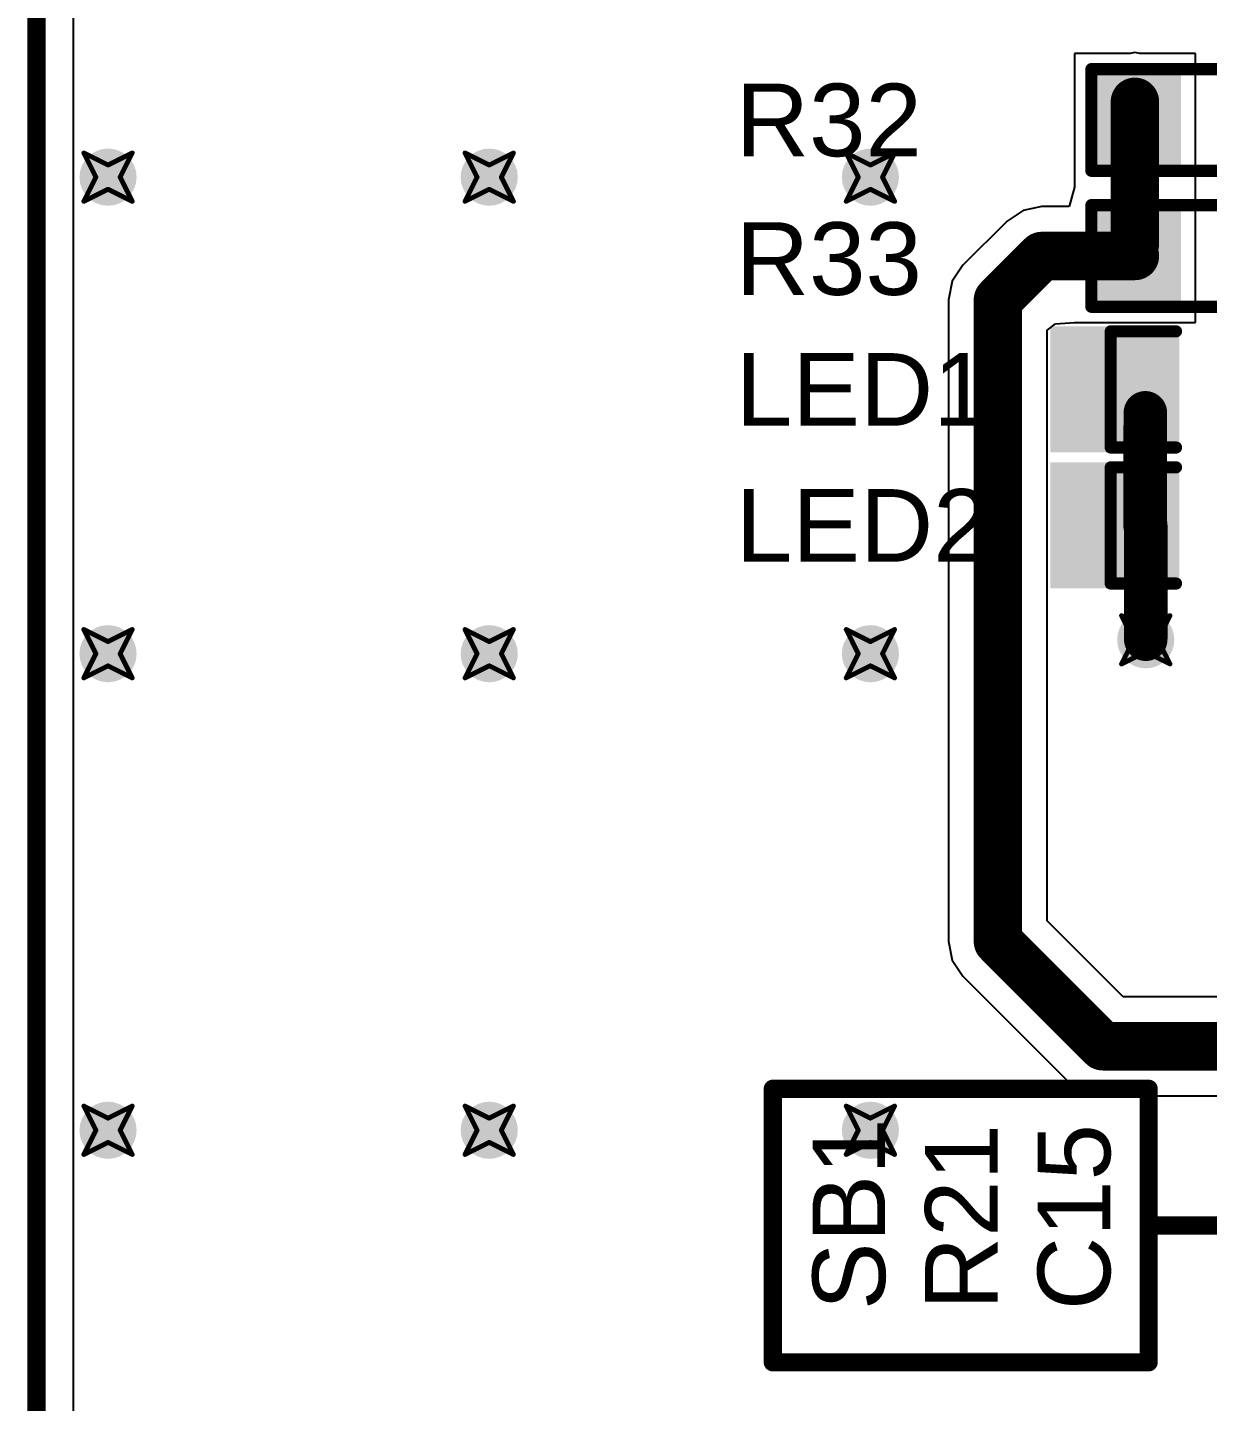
# Model space of a CAD drawing. Header units: inches. Extents: x -0.03 to 9.71, y 0.01 to 4.44.
# Drawn here: x 0.006 to 0.494, y 1.522 to 2.089 of the extents above; entities that cross this region are included whole.
import ezdxf

# ---------------------------------------------------------------- set-up
doc = ezdxf.new("R2010")
doc.units = ezdxf.units.IN
doc.header["$MEASUREMENT"] = 0
for name, color, linetype in [('Board Outline', 216, 'Continuous'), ('Bottom Layer', 5, 'Continuous'), ('Drill Drawing', 1, 'Continuous'), ('Layer 1', 16, 'Continuous'), ('Layer 2', 76, 'Continuous'), ('Top Layer', 1, 'Continuous'), ('Top Overlay', 2, 'Continuous'), ('Top Paste', 8, 'Continuous'), ('Top Solder', 216, 'Continuous'), ('Via Holes', 16, 'Continuous')]:
    doc.layers.add(name, color=color, linetype=linetype)
doc.styles.add('Arial', font='', dxfattribs={"height": 0.2})
doc.styles.get('Arial').set_extended_font_data('Arial')

# ---------------------------------------------------------------- blocks, each defined once
blk = doc.blocks.new('R___0603_64')
at = {"layer": 'Top Layer'}
for points in [[(-0.015, 0.0175), (-0.015, -0.0175), (-0.045, -0.0175), (-0.045, 0.0175)], [(0.045, 0.0175), (0.045, -0.0175), (0.015, -0.0175), (0.015, 0.0175)]]:
    blk.add_hatch(color=1, dxfattribs=at).paths.add_polyline_path(points)
at = {"layer": 'Top Paste'}
for points in [[(-0.015, 0.0175), (-0.015, -0.0175), (-0.045, -0.0175), (-0.045, 0.0175)], [(0.045, 0.0175), (0.045, -0.0175), (0.015, -0.0175), (0.015, 0.0175)]]:
    blk.add_hatch(color=8, dxfattribs=at).paths.add_polyline_path(points)
at = {"layer": 'Top Solder'}
for points in [[(-0.011, 0.0215), (-0.011, -0.0215), (-0.049, -0.0215), (-0.049, 0.0215)], [(0.049, 0.0215), (0.049, -0.0215), (0.011, -0.0215), (0.011, 0.0215)]]:
    blk.add_hatch(color=216, dxfattribs=at).paths.add_polyline_path(points)
at = {"layer": 'Top Overlay'}
for points in [[(0.048, 0.021, 0.005, 0.005, 0), (-0.048, 0.021, 0.005, 0.005, 0)], [(-0.048, 0.021, 0.005, 0.005, 0), (-0.048, -0.021, 0.005, 0.005, 0)], [(0.048, 0.021, 0.005, 0.005, 0), (0.048, -0.021, 0.005, 0.005, 0)], [(0.048, -0.021, 0.005, 0.005, 0), (-0.048, -0.021, 0.005, 0.005, 0)]]:
    blk.add_lwpolyline(points, format="xyseb", dxfattribs=at)
for points in [[(-0.04925, 0.021, 0.0025, 0.0025, 1), (-0.04675, 0.021, 0.0025, 0.0025, 1)], [(-0.04925, 0.021, 0.0025, 0.0025, 1), (-0.04675, 0.021, 0.0025, 0.0025, 1)], [(0.04675, 0.021, 0.0025, 0.0025, 1), (0.04925, 0.021, 0.0025, 0.0025, 1)], [(0.04675, 0.021, 0.0025, 0.0025, 1), (0.04925, 0.021, 0.0025, 0.0025, 1)], [(-0.04925, -0.021, 0.0025, 0.0025, 1), (-0.04675, -0.021, 0.0025, 0.0025, 1)], [(-0.04925, -0.021, 0.0025, 0.0025, 1), (-0.04675, -0.021, 0.0025, 0.0025, 1)], [(0.04675, -0.021, 0.0025, 0.0025, 1), (0.04925, -0.021, 0.0025, 0.0025, 1)], [(0.04675, -0.021, 0.0025, 0.0025, 1), (0.04925, -0.021, 0.0025, 0.0025, 1)]]:
    blk.add_lwpolyline(points, format="xyseb", close=True, dxfattribs=at)
blk = doc.blocks.new('R___0603_65')
at = {"layer": 'Top Layer'}
for points in [[(-0.015, 0.0175), (-0.015, -0.0175), (-0.045, -0.0175), (-0.045, 0.0175)], [(0.045, 0.0175), (0.045, -0.0175), (0.015, -0.0175), (0.015, 0.0175)]]:
    blk.add_hatch(color=1, dxfattribs=at).paths.add_polyline_path(points)
at = {"layer": 'Top Paste'}
for points in [[(-0.015, 0.0175), (-0.015, -0.0175), (-0.045, -0.0175), (-0.045, 0.0175)], [(0.045, 0.0175), (0.045, -0.0175), (0.015, -0.0175), (0.015, 0.0175)]]:
    blk.add_hatch(color=8, dxfattribs=at).paths.add_polyline_path(points)
at = {"layer": 'Top Solder'}
for points in [[(-0.011, 0.0215), (-0.011, -0.0215), (-0.049, -0.0215), (-0.049, 0.0215)], [(0.049, 0.0215), (0.049, -0.0215), (0.011, -0.0215), (0.011, 0.0215)]]:
    blk.add_hatch(color=216, dxfattribs=at).paths.add_polyline_path(points)
at = {"layer": 'Top Overlay'}
for points in [[(0.048, 0.021, 0.005, 0.005, 0), (-0.048, 0.021, 0.005, 0.005, 0)], [(-0.048, 0.021, 0.005, 0.005, 0), (-0.048, -0.021, 0.005, 0.005, 0)], [(0.048, 0.021, 0.005, 0.005, 0), (0.048, -0.021, 0.005, 0.005, 0)], [(0.048, -0.021, 0.005, 0.005, 0), (-0.048, -0.021, 0.005, 0.005, 0)]]:
    blk.add_lwpolyline(points, format="xyseb", dxfattribs=at)
for points in [[(-0.04925, 0.021, 0.0025, 0.0025, 1), (-0.04675, 0.021, 0.0025, 0.0025, 1)], [(-0.04925, 0.021, 0.0025, 0.0025, 1), (-0.04675, 0.021, 0.0025, 0.0025, 1)], [(0.04675, 0.021, 0.0025, 0.0025, 1), (0.04925, 0.021, 0.0025, 0.0025, 1)], [(0.04675, 0.021, 0.0025, 0.0025, 1), (0.04925, 0.021, 0.0025, 0.0025, 1)], [(-0.04925, -0.021, 0.0025, 0.0025, 1), (-0.04675, -0.021, 0.0025, 0.0025, 1)], [(-0.04925, -0.021, 0.0025, 0.0025, 1), (-0.04675, -0.021, 0.0025, 0.0025, 1)], [(0.04675, -0.021, 0.0025, 0.0025, 1), (0.04925, -0.021, 0.0025, 0.0025, 1)], [(0.04675, -0.021, 0.0025, 0.0025, 1), (0.04925, -0.021, 0.0025, 0.0025, 1)]]:
    blk.add_lwpolyline(points, format="xyseb", close=True, dxfattribs=at)
blk = doc.blocks.new('LED_0603_101')
at = {"layer": 'Top Layer'}
for points in [[(-0.03937, 0.01969), (-0.01969, 0.01969), (-0.01969, -0.01969), (-0.03937, -0.01969)], [(0.01969, 0.01969), (0.03937, 0.01969), (0.03937, -0.01969), (0.01969, -0.01969)]]:
    blk.add_hatch(color=1, dxfattribs=at).paths.add_polyline_path(points)
at = {"layer": 'Top Overlay'}
blk.add_hatch(color=2, dxfattribs=at).paths.add_polyline_path([(0.044, -0.026), (0.069, -0.026), (0.069, 0.026), (0.044, 0.026)])
at = {"layer": 'Top Paste'}
for points in [[(-0.03937, 0.01969), (-0.01969, 0.01969), (-0.01969, -0.01969), (-0.03937, -0.01969)], [(0.01969, 0.01969), (0.03937, 0.01969), (0.03937, -0.01969), (0.01969, -0.01969)]]:
    blk.add_hatch(color=8, dxfattribs=at).paths.add_polyline_path(points)
at = {"layer": 'Top Solder'}
for points in [[(-0.04337, 0.02369), (-0.01569, 0.02369), (-0.01569, -0.02369), (-0.04337, -0.02369)], [(0.01569, 0.02369), (0.04337, 0.02369), (0.04337, -0.02369), (0.01569, -0.02369)]]:
    blk.add_hatch(color=216, dxfattribs=at).paths.add_polyline_path(points)
at = {"layer": 'Top Overlay'}
for points in [[(-0.017, 0.024, 0.005, 0.005, 0), (-0.044, 0.024, 0.005, 0.005, 0)], [(-0.044, 0.024, 0.005, 0.005, 0), (-0.044, -0.024, 0.005, 0.005, 0)], [(0.044, 0.024, 0.005, 0.005, 0), (0.017, 0.024, 0.005, 0.005, 0)], [(0.044, 0.024, 0.005, 0.005, 0), (0.044, -0.024, 0.005, 0.005, 0)], [(-0.017, -0.024, 0.005, 0.005, 0), (-0.044, -0.024, 0.005, 0.005, 0)], [(0.044, -0.024, 0.005, 0.005, 0), (0.017, -0.024, 0.005, 0.005, 0)]]:
    blk.add_lwpolyline(points, format="xyseb", dxfattribs=at)
for points in [[(-0.04525, 0.024, 0.0025, 0.0025, 1), (-0.04275, 0.024, 0.0025, 0.0025, 1)], [(-0.04525, 0.024, 0.0025, 0.0025, 1), (-0.04275, 0.024, 0.0025, 0.0025, 1)], [(-0.01825, 0.024, 0.0025, 0.0025, 1), (-0.01575, 0.024, 0.0025, 0.0025, 1)], [(0.01575, 0.024, 0.0025, 0.0025, 1), (0.01825, 0.024, 0.0025, 0.0025, 1)], [(0.04275, 0.024, 0.0025, 0.0025, 1), (0.04525, 0.024, 0.0025, 0.0025, 1)], [(0.04275, 0.024, 0.0025, 0.0025, 1), (0.04525, 0.024, 0.0025, 0.0025, 1)], [(-0.04525, -0.024, 0.0025, 0.0025, 1), (-0.04275, -0.024, 0.0025, 0.0025, 1)], [(-0.04525, -0.024, 0.0025, 0.0025, 1), (-0.04275, -0.024, 0.0025, 0.0025, 1)], [(-0.01825, -0.024, 0.0025, 0.0025, 1), (-0.01575, -0.024, 0.0025, 0.0025, 1)], [(0.01575, -0.024, 0.0025, 0.0025, 1), (0.01825, -0.024, 0.0025, 0.0025, 1)], [(0.04275, -0.024, 0.0025, 0.0025, 1), (0.04525, -0.024, 0.0025, 0.0025, 1)], [(0.04275, -0.024, 0.0025, 0.0025, 1), (0.04525, -0.024, 0.0025, 0.0025, 1)]]:
    blk.add_lwpolyline(points, format="xyseb", close=True, dxfattribs=at)
blk = doc.blocks.new('LED_0603_102')
at = {"layer": 'Top Layer'}
for points in [[(-0.03937, 0.01969), (-0.01969, 0.01969), (-0.01969, -0.01969), (-0.03937, -0.01969)], [(0.01969, 0.01969), (0.03937, 0.01969), (0.03937, -0.01969), (0.01969, -0.01969)]]:
    blk.add_hatch(color=1, dxfattribs=at).paths.add_polyline_path(points)
at = {"layer": 'Top Overlay'}
blk.add_hatch(color=2, dxfattribs=at).paths.add_polyline_path([(0.044, -0.026), (0.069, -0.026), (0.069, 0.026), (0.044, 0.026)])
at = {"layer": 'Top Paste'}
for points in [[(-0.03937, 0.01969), (-0.01969, 0.01969), (-0.01969, -0.01969), (-0.03937, -0.01969)], [(0.01969, 0.01969), (0.03937, 0.01969), (0.03937, -0.01969), (0.01969, -0.01969)]]:
    blk.add_hatch(color=8, dxfattribs=at).paths.add_polyline_path(points)
at = {"layer": 'Top Solder'}
for points in [[(-0.04337, 0.02369), (-0.01569, 0.02369), (-0.01569, -0.02369), (-0.04337, -0.02369)], [(0.01569, 0.02369), (0.04337, 0.02369), (0.04337, -0.02369), (0.01569, -0.02369)]]:
    blk.add_hatch(color=216, dxfattribs=at).paths.add_polyline_path(points)
at = {"layer": 'Top Overlay'}
for points in [[(-0.017, 0.024, 0.005, 0.005, 0), (-0.044, 0.024, 0.005, 0.005, 0)], [(-0.044, 0.024, 0.005, 0.005, 0), (-0.044, -0.024, 0.005, 0.005, 0)], [(0.044, 0.024, 0.005, 0.005, 0), (0.017, 0.024, 0.005, 0.005, 0)], [(0.044, 0.024, 0.005, 0.005, 0), (0.044, -0.024, 0.005, 0.005, 0)], [(-0.017, -0.024, 0.005, 0.005, 0), (-0.044, -0.024, 0.005, 0.005, 0)], [(0.044, -0.024, 0.005, 0.005, 0), (0.017, -0.024, 0.005, 0.005, 0)]]:
    blk.add_lwpolyline(points, format="xyseb", dxfattribs=at)
for points in [[(-0.04525, 0.024, 0.0025, 0.0025, 1), (-0.04275, 0.024, 0.0025, 0.0025, 1)], [(-0.04525, 0.024, 0.0025, 0.0025, 1), (-0.04275, 0.024, 0.0025, 0.0025, 1)], [(-0.01825, 0.024, 0.0025, 0.0025, 1), (-0.01575, 0.024, 0.0025, 0.0025, 1)], [(0.01575, 0.024, 0.0025, 0.0025, 1), (0.01825, 0.024, 0.0025, 0.0025, 1)], [(0.04275, 0.024, 0.0025, 0.0025, 1), (0.04525, 0.024, 0.0025, 0.0025, 1)], [(0.04275, 0.024, 0.0025, 0.0025, 1), (0.04525, 0.024, 0.0025, 0.0025, 1)], [(-0.04525, -0.024, 0.0025, 0.0025, 1), (-0.04275, -0.024, 0.0025, 0.0025, 1)], [(-0.04525, -0.024, 0.0025, 0.0025, 1), (-0.04275, -0.024, 0.0025, 0.0025, 1)], [(-0.01825, -0.024, 0.0025, 0.0025, 1), (-0.01575, -0.024, 0.0025, 0.0025, 1)], [(0.01575, -0.024, 0.0025, 0.0025, 1), (0.01825, -0.024, 0.0025, 0.0025, 1)], [(0.04275, -0.024, 0.0025, 0.0025, 1), (0.04525, -0.024, 0.0025, 0.0025, 1)], [(0.04275, -0.024, 0.0025, 0.0025, 1), (0.04525, -0.024, 0.0025, 0.0025, 1)]]:
    blk.add_lwpolyline(points, format="xyseb", close=True, dxfattribs=at)

msp = doc.modelspace()

# ---------------------------------------------------------------- hatches: boundary and pattern name
at = {"layer": 'Bottom Layer'}
h = msp.add_hatch(color=5, dxfattribs=at)
edge = h.paths.add_edge_path()
edge.add_arc((0.03937, 2.02756), 0.01181, 0, 360)
h = msp.add_hatch(color=5, dxfattribs=at)
edge = h.paths.add_edge_path()
edge.add_arc((0.19685, 2.02756), 0.01181, 0, 360)
h = msp.add_hatch(color=5, dxfattribs=at)
edge = h.paths.add_edge_path()
edge.add_arc((0.35433, 2.02756), 0.01181, 0, 360)
h = msp.add_hatch(color=5, dxfattribs=at)
edge = h.paths.add_edge_path()
edge.add_arc((0.46807, 1.83646), 0.01181, 0, 360)
h = msp.add_hatch(color=5, dxfattribs=at)
edge = h.paths.add_edge_path()
edge.add_arc((0.03937, 1.83071), 0.01181, 0, 360)
h = msp.add_hatch(color=5, dxfattribs=at)
edge = h.paths.add_edge_path()
edge.add_arc((0.19685, 1.83071), 0.01181, 0, 360)
h = msp.add_hatch(color=5, dxfattribs=at)
edge = h.paths.add_edge_path()
edge.add_arc((0.35433, 1.83071), 0.01181, 0, 360)
h = msp.add_hatch(color=5, dxfattribs=at)
edge = h.paths.add_edge_path()
edge.add_arc((0.03937, 1.63386), 0.01181, 0, 360)
h = msp.add_hatch(color=5, dxfattribs=at)
edge = h.paths.add_edge_path()
edge.add_arc((0.19685, 1.63386), 0.01181, 0, 360)
h = msp.add_hatch(color=5, dxfattribs=at)
edge = h.paths.add_edge_path()
edge.add_arc((0.35433, 1.63386), 0.01181, 0, 360)
at = {"layer": 'Layer 1'}
h = msp.add_hatch(color=16, dxfattribs=at)
edge = h.paths.add_edge_path()
edge.add_arc((0.03937, 2.02756), 0.01181, 0, 360)
h = msp.add_hatch(color=16, dxfattribs=at)
edge = h.paths.add_edge_path()
edge.add_arc((0.19685, 2.02756), 0.01181, 0, 360)
h = msp.add_hatch(color=16, dxfattribs=at)
edge = h.paths.add_edge_path()
edge.add_arc((0.35433, 2.02756), 0.01181, 0, 360)
h = msp.add_hatch(color=16, dxfattribs=at)
edge = h.paths.add_edge_path()
edge.add_arc((0.46807, 1.83646), 0.01181, 0, 360)
h = msp.add_hatch(color=16, dxfattribs=at)
edge = h.paths.add_edge_path()
edge.add_arc((0.03937, 1.83071), 0.01181, 0, 360)
h = msp.add_hatch(color=16, dxfattribs=at)
edge = h.paths.add_edge_path()
edge.add_arc((0.19685, 1.83071), 0.01181, 0, 360)
h = msp.add_hatch(color=16, dxfattribs=at)
edge = h.paths.add_edge_path()
edge.add_arc((0.35433, 1.83071), 0.01181, 0, 360)
h = msp.add_hatch(color=16, dxfattribs=at)
edge = h.paths.add_edge_path()
edge.add_arc((0.03937, 1.63386), 0.01181, 0, 360)
h = msp.add_hatch(color=16, dxfattribs=at)
edge = h.paths.add_edge_path()
edge.add_arc((0.19685, 1.63386), 0.01181, 0, 360)
h = msp.add_hatch(color=16, dxfattribs=at)
edge = h.paths.add_edge_path()
edge.add_arc((0.35433, 1.63386), 0.01181, 0, 360)
at = {"layer": 'Layer 2'}
h = msp.add_hatch(color=76, dxfattribs=at)
edge = h.paths.add_edge_path()
edge.add_arc((0.03937, 2.02756), 0.01181, 0, 360)
h = msp.add_hatch(color=76, dxfattribs=at)
edge = h.paths.add_edge_path()
edge.add_arc((0.19685, 2.02756), 0.01181, 0, 360)
h = msp.add_hatch(color=76, dxfattribs=at)
edge = h.paths.add_edge_path()
edge.add_arc((0.35433, 2.02756), 0.01181, 0, 360)
h = msp.add_hatch(color=76, dxfattribs=at)
edge = h.paths.add_edge_path()
edge.add_arc((0.46807, 1.83646), 0.01181, 0, 360)
h = msp.add_hatch(color=76, dxfattribs=at)
edge = h.paths.add_edge_path()
edge.add_arc((0.03937, 1.83071), 0.01181, 0, 360)
h = msp.add_hatch(color=76, dxfattribs=at)
edge = h.paths.add_edge_path()
edge.add_arc((0.19685, 1.83071), 0.01181, 0, 360)
h = msp.add_hatch(color=76, dxfattribs=at)
edge = h.paths.add_edge_path()
edge.add_arc((0.35433, 1.83071), 0.01181, 0, 360)
h = msp.add_hatch(color=76, dxfattribs=at)
edge = h.paths.add_edge_path()
edge.add_arc((0.03937, 1.63386), 0.01181, 0, 360)
h = msp.add_hatch(color=76, dxfattribs=at)
edge = h.paths.add_edge_path()
edge.add_arc((0.19685, 1.63386), 0.01181, 0, 360)
h = msp.add_hatch(color=76, dxfattribs=at)
edge = h.paths.add_edge_path()
edge.add_arc((0.35433, 1.63386), 0.01181, 0, 360)
at = {"layer": 'Top Layer'}
h = msp.add_hatch(color=1, dxfattribs=at)
edge = h.paths.add_edge_path()
edge.add_arc((0.03937, 2.02756), 0.01181, 0, 360)
h = msp.add_hatch(color=1, dxfattribs=at)
edge = h.paths.add_edge_path()
edge.add_arc((0.19685, 2.02756), 0.01181, 0, 360)
h = msp.add_hatch(color=1, dxfattribs=at)
edge = h.paths.add_edge_path()
edge.add_arc((0.35433, 2.02756), 0.01181, 0, 360)
h = msp.add_hatch(color=1, dxfattribs=at)
edge = h.paths.add_edge_path()
edge.add_arc((0.46807, 1.83646), 0.01181, 0, 360)
h = msp.add_hatch(color=1, dxfattribs=at)
edge = h.paths.add_edge_path()
edge.add_arc((0.03937, 1.83071), 0.01181, 0, 360)
h = msp.add_hatch(color=1, dxfattribs=at)
edge = h.paths.add_edge_path()
edge.add_arc((0.19685, 1.83071), 0.01181, 0, 360)
h = msp.add_hatch(color=1, dxfattribs=at)
edge = h.paths.add_edge_path()
edge.add_arc((0.35433, 1.83071), 0.01181, 0, 360)
h = msp.add_hatch(color=1, dxfattribs=at)
edge = h.paths.add_edge_path()
edge.add_arc((0.03937, 1.63386), 0.01181, 0, 360)
h = msp.add_hatch(color=1, dxfattribs=at)
edge = h.paths.add_edge_path()
edge.add_arc((0.19685, 1.63386), 0.01181, 0, 360)
h = msp.add_hatch(color=1, dxfattribs=at)
edge = h.paths.add_edge_path()
edge.add_arc((0.35433, 1.63386), 0.01181, 0, 360)
at = {"layer": 'Via Holes'}
h = msp.add_hatch(color=7, dxfattribs=at)
edge = h.paths.add_edge_path()
edge.add_arc((0.03937, 2.02756), 0.00591, 0, 360)
h = msp.add_hatch(color=7, dxfattribs=at)
edge = h.paths.add_edge_path()
edge.add_arc((0.19685, 2.02756), 0.00591, 0, 360)
h = msp.add_hatch(color=7, dxfattribs=at)
edge = h.paths.add_edge_path()
edge.add_arc((0.35433, 2.02756), 0.00591, 0, 360)
h = msp.add_hatch(color=7, dxfattribs=at)
edge = h.paths.add_edge_path()
edge.add_arc((0.46807, 1.83646), 0.00591, 0, 360)
h = msp.add_hatch(color=7, dxfattribs=at)
edge = h.paths.add_edge_path()
edge.add_arc((0.03937, 1.83071), 0.00591, 0, 360)
h = msp.add_hatch(color=7, dxfattribs=at)
edge = h.paths.add_edge_path()
edge.add_arc((0.19685, 1.83071), 0.00591, 0, 360)
h = msp.add_hatch(color=7, dxfattribs=at)
edge = h.paths.add_edge_path()
edge.add_arc((0.35433, 1.83071), 0.00591, 0, 360)
h = msp.add_hatch(color=7, dxfattribs=at)
edge = h.paths.add_edge_path()
edge.add_arc((0.03937, 1.63386), 0.00591, 0, 360)
h = msp.add_hatch(color=7, dxfattribs=at)
edge = h.paths.add_edge_path()
edge.add_arc((0.19685, 1.63386), 0.00591, 0, 360)
h = msp.add_hatch(color=7, dxfattribs=at)
edge = h.paths.add_edge_path()
edge.add_arc((0.35433, 1.63386), 0.00591, 0, 360)

# ---------------------------------------------------------------- linework, layer by layer
at = {"layer": 'Board Outline'}
msp.add_lwpolyline([(0.00984, 0.00984, 0.0075, 0.0075, 0), (0.00984, 2.54921, 0.0075, 0.0075, 0)], format="xyseb", dxfattribs=at)
at = {"layer": 'Bottom Layer'}
msp.add_line((0.02514, 1.02362), (0.02514, 2.53392), dxfattribs=at)
at = {"layer": 'Drill Drawing'}
for points in [[(0.02937, 2.03756, 0.002, 0.002, 0), (0.03937, 2.03256, 0.002, 0.002, 0)], [(0.02937, 2.03756, 0.002, 0.002, 0), (0.03437, 2.02756, 0.002, 0.002, 0)], [(0.03937, 2.03256, 0.002, 0.002, 0), (0.04937, 2.03756, 0.002, 0.002, 0)], [(0.04437, 2.02756, 0.002, 0.002, 0), (0.04937, 2.03756, 0.002, 0.002, 0)], [(0.18685, 2.03756, 0.002, 0.002, 0), (0.19685, 2.03256, 0.002, 0.002, 0)], [(0.18685, 2.03756, 0.002, 0.002, 0), (0.19185, 2.02756, 0.002, 0.002, 0)], [(0.19685, 2.03256, 0.002, 0.002, 0), (0.20685, 2.03756, 0.002, 0.002, 0)], [(0.20185, 2.02756, 0.002, 0.002, 0), (0.20685, 2.03756, 0.002, 0.002, 0)], [(0.34433, 2.03756, 0.002, 0.002, 0), (0.35433, 2.03256, 0.002, 0.002, 0)], [(0.34433, 2.03756, 0.002, 0.002, 0), (0.34933, 2.02756, 0.002, 0.002, 0)], [(0.35433, 2.03256, 0.002, 0.002, 0), (0.36433, 2.03756, 0.002, 0.002, 0)], [(0.35933, 2.02756, 0.002, 0.002, 0), (0.36433, 2.03756, 0.002, 0.002, 0)], [(0.02937, 2.01756, 0.002, 0.002, 0), (0.03437, 2.02756, 0.002, 0.002, 0)], [(0.04437, 2.02756, 0.002, 0.002, 0), (0.04937, 2.01756, 0.002, 0.002, 0)], [(0.18685, 2.01756, 0.002, 0.002, 0), (0.19185, 2.02756, 0.002, 0.002, 0)], [(0.20185, 2.02756, 0.002, 0.002, 0), (0.20685, 2.01756, 0.002, 0.002, 0)], [(0.34433, 2.01756, 0.002, 0.002, 0), (0.34933, 2.02756, 0.002, 0.002, 0)], [(0.35933, 2.02756, 0.002, 0.002, 0), (0.36433, 2.01756, 0.002, 0.002, 0)], [(0.02937, 2.01756, 0.002, 0.002, 0), (0.03937, 2.02256, 0.002, 0.002, 0)], [(0.03937, 2.02256, 0.002, 0.002, 0), (0.04937, 2.01756, 0.002, 0.002, 0)], [(0.18685, 2.01756, 0.002, 0.002, 0), (0.19685, 2.02256, 0.002, 0.002, 0)], [(0.19685, 2.02256, 0.002, 0.002, 0), (0.20685, 2.01756, 0.002, 0.002, 0)], [(0.34433, 2.01756, 0.002, 0.002, 0), (0.35433, 2.02256, 0.002, 0.002, 0)], [(0.35433, 2.02256, 0.002, 0.002, 0), (0.36433, 2.01756, 0.002, 0.002, 0)], [(0.45807, 1.84646, 0.002, 0.002, 0), (0.46807, 1.84146, 0.002, 0.002, 0)], [(0.45807, 1.84646, 0.002, 0.002, 0), (0.46307, 1.83646, 0.002, 0.002, 0)], [(0.46807, 1.84146, 0.002, 0.002, 0), (0.47807, 1.84646, 0.002, 0.002, 0)], [(0.47307, 1.83646, 0.002, 0.002, 0), (0.47807, 1.84646, 0.002, 0.002, 0)], [(0.02937, 1.84071, 0.002, 0.002, 0), (0.03937, 1.83571, 0.002, 0.002, 0)], [(0.02937, 1.84071, 0.002, 0.002, 0), (0.03437, 1.83071, 0.002, 0.002, 0)], [(0.03937, 1.83571, 0.002, 0.002, 0), (0.04937, 1.84071, 0.002, 0.002, 0)], [(0.04437, 1.83071, 0.002, 0.002, 0), (0.04937, 1.84071, 0.002, 0.002, 0)], [(0.18685, 1.84071, 0.002, 0.002, 0), (0.19685, 1.83571, 0.002, 0.002, 0)], [(0.18685, 1.84071, 0.002, 0.002, 0), (0.19185, 1.83071, 0.002, 0.002, 0)], [(0.19685, 1.83571, 0.002, 0.002, 0), (0.20685, 1.84071, 0.002, 0.002, 0)], [(0.20185, 1.83071, 0.002, 0.002, 0), (0.20685, 1.84071, 0.002, 0.002, 0)], [(0.34433, 1.84071, 0.002, 0.002, 0), (0.35433, 1.83571, 0.002, 0.002, 0)], [(0.34433, 1.84071, 0.002, 0.002, 0), (0.34933, 1.83071, 0.002, 0.002, 0)], [(0.35433, 1.83571, 0.002, 0.002, 0), (0.36433, 1.84071, 0.002, 0.002, 0)], [(0.35933, 1.83071, 0.002, 0.002, 0), (0.36433, 1.84071, 0.002, 0.002, 0)], [(0.45807, 1.82646, 0.002, 0.002, 0), (0.46307, 1.83646, 0.002, 0.002, 0)], [(0.47307, 1.83646, 0.002, 0.002, 0), (0.47807, 1.82646, 0.002, 0.002, 0)], [(0.02937, 1.82071, 0.002, 0.002, 0), (0.03437, 1.83071, 0.002, 0.002, 0)], [(0.04437, 1.83071, 0.002, 0.002, 0), (0.04937, 1.82071, 0.002, 0.002, 0)], [(0.18685, 1.82071, 0.002, 0.002, 0), (0.19185, 1.83071, 0.002, 0.002, 0)], [(0.20185, 1.83071, 0.002, 0.002, 0), (0.20685, 1.82071, 0.002, 0.002, 0)], [(0.34433, 1.82071, 0.002, 0.002, 0), (0.34933, 1.83071, 0.002, 0.002, 0)], [(0.35933, 1.83071, 0.002, 0.002, 0), (0.36433, 1.82071, 0.002, 0.002, 0)], [(0.45807, 1.82646, 0.002, 0.002, 0), (0.46807, 1.83146, 0.002, 0.002, 0)], [(0.46807, 1.83146, 0.002, 0.002, 0), (0.47807, 1.82646, 0.002, 0.002, 0)], [(0.02937, 1.82071, 0.002, 0.002, 0), (0.03937, 1.82571, 0.002, 0.002, 0)], [(0.03937, 1.82571, 0.002, 0.002, 0), (0.04937, 1.82071, 0.002, 0.002, 0)], [(0.18685, 1.82071, 0.002, 0.002, 0), (0.19685, 1.82571, 0.002, 0.002, 0)], [(0.19685, 1.82571, 0.002, 0.002, 0), (0.20685, 1.82071, 0.002, 0.002, 0)], [(0.34433, 1.82071, 0.002, 0.002, 0), (0.35433, 1.82571, 0.002, 0.002, 0)], [(0.35433, 1.82571, 0.002, 0.002, 0), (0.36433, 1.82071, 0.002, 0.002, 0)], [(0.02937, 1.64386, 0.002, 0.002, 0), (0.03937, 1.63886, 0.002, 0.002, 0)], [(0.02937, 1.64386, 0.002, 0.002, 0), (0.03437, 1.63386, 0.002, 0.002, 0)], [(0.03937, 1.63886, 0.002, 0.002, 0), (0.04937, 1.64386, 0.002, 0.002, 0)], [(0.04437, 1.63386, 0.002, 0.002, 0), (0.04937, 1.64386, 0.002, 0.002, 0)], [(0.18685, 1.64386, 0.002, 0.002, 0), (0.19685, 1.63886, 0.002, 0.002, 0)], [(0.18685, 1.64386, 0.002, 0.002, 0), (0.19185, 1.63386, 0.002, 0.002, 0)], [(0.19685, 1.63886, 0.002, 0.002, 0), (0.20685, 1.64386, 0.002, 0.002, 0)], [(0.20185, 1.63386, 0.002, 0.002, 0), (0.20685, 1.64386, 0.002, 0.002, 0)], [(0.34433, 1.64386, 0.002, 0.002, 0), (0.35433, 1.63886, 0.002, 0.002, 0)], [(0.34433, 1.64386, 0.002, 0.002, 0), (0.34933, 1.63386, 0.002, 0.002, 0)], [(0.35433, 1.63886, 0.002, 0.002, 0), (0.36433, 1.64386, 0.002, 0.002, 0)], [(0.35933, 1.63386, 0.002, 0.002, 0), (0.36433, 1.64386, 0.002, 0.002, 0)], [(0.02937, 1.62386, 0.002, 0.002, 0), (0.03437, 1.63386, 0.002, 0.002, 0)], [(0.04437, 1.63386, 0.002, 0.002, 0), (0.04937, 1.62386, 0.002, 0.002, 0)], [(0.18685, 1.62386, 0.002, 0.002, 0), (0.19185, 1.63386, 0.002, 0.002, 0)], [(0.20185, 1.63386, 0.002, 0.002, 0), (0.20685, 1.62386, 0.002, 0.002, 0)], [(0.34433, 1.62386, 0.002, 0.002, 0), (0.34933, 1.63386, 0.002, 0.002, 0)], [(0.35933, 1.63386, 0.002, 0.002, 0), (0.36433, 1.62386, 0.002, 0.002, 0)], [(0.02937, 1.62386, 0.002, 0.002, 0), (0.03937, 1.62886, 0.002, 0.002, 0)], [(0.03937, 1.62886, 0.002, 0.002, 0), (0.04937, 1.62386, 0.002, 0.002, 0)], [(0.18685, 1.62386, 0.002, 0.002, 0), (0.19685, 1.62886, 0.002, 0.002, 0)], [(0.19685, 1.62886, 0.002, 0.002, 0), (0.20685, 1.62386, 0.002, 0.002, 0)], [(0.34433, 1.62386, 0.002, 0.002, 0), (0.35433, 1.62886, 0.002, 0.002, 0)], [(0.35433, 1.62886, 0.002, 0.002, 0), (0.36433, 1.62386, 0.002, 0.002, 0)]]:
    msp.add_lwpolyline(points, format="xyseb", dxfattribs=at)
for points in [[(0.02887, 2.03756, 0.001, 0.001, 1), (0.02987, 2.03756, 0.001, 0.001, 1)], [(0.02887, 2.03756, 0.001, 0.001, 1), (0.02987, 2.03756, 0.001, 0.001, 1)], [(0.04887, 2.03756, 0.001, 0.001, 1), (0.04987, 2.03756, 0.001, 0.001, 1)], [(0.04887, 2.03756, 0.001, 0.001, 1), (0.04987, 2.03756, 0.001, 0.001, 1)], [(0.18635, 2.03756, 0.001, 0.001, 1), (0.18735, 2.03756, 0.001, 0.001, 1)], [(0.18635, 2.03756, 0.001, 0.001, 1), (0.18735, 2.03756, 0.001, 0.001, 1)], [(0.20635, 2.03756, 0.001, 0.001, 1), (0.20735, 2.03756, 0.001, 0.001, 1)], [(0.20635, 2.03756, 0.001, 0.001, 1), (0.20735, 2.03756, 0.001, 0.001, 1)], [(0.34383, 2.03756, 0.001, 0.001, 1), (0.34483, 2.03756, 0.001, 0.001, 1)], [(0.34383, 2.03756, 0.001, 0.001, 1), (0.34483, 2.03756, 0.001, 0.001, 1)], [(0.36383, 2.03756, 0.001, 0.001, 1), (0.36483, 2.03756, 0.001, 0.001, 1)], [(0.36383, 2.03756, 0.001, 0.001, 1), (0.36483, 2.03756, 0.001, 0.001, 1)], [(0.03887, 2.03256, 0.001, 0.001, 1), (0.03987, 2.03256, 0.001, 0.001, 1)], [(0.03887, 2.03256, 0.001, 0.001, 1), (0.03987, 2.03256, 0.001, 0.001, 1)], [(0.19635, 2.03256, 0.001, 0.001, 1), (0.19735, 2.03256, 0.001, 0.001, 1)], [(0.19635, 2.03256, 0.001, 0.001, 1), (0.19735, 2.03256, 0.001, 0.001, 1)], [(0.35383, 2.03256, 0.001, 0.001, 1), (0.35483, 2.03256, 0.001, 0.001, 1)], [(0.35383, 2.03256, 0.001, 0.001, 1), (0.35483, 2.03256, 0.001, 0.001, 1)], [(0.03387, 2.02756, 0.001, 0.001, 1), (0.03487, 2.02756, 0.001, 0.001, 1)], [(0.03387, 2.02756, 0.001, 0.001, 1), (0.03487, 2.02756, 0.001, 0.001, 1)], [(0.04387, 2.02756, 0.001, 0.001, 1), (0.04487, 2.02756, 0.001, 0.001, 1)], [(0.04387, 2.02756, 0.001, 0.001, 1), (0.04487, 2.02756, 0.001, 0.001, 1)], [(0.19135, 2.02756, 0.001, 0.001, 1), (0.19235, 2.02756, 0.001, 0.001, 1)], [(0.19135, 2.02756, 0.001, 0.001, 1), (0.19235, 2.02756, 0.001, 0.001, 1)], [(0.20135, 2.02756, 0.001, 0.001, 1), (0.20235, 2.02756, 0.001, 0.001, 1)], [(0.20135, 2.02756, 0.001, 0.001, 1), (0.20235, 2.02756, 0.001, 0.001, 1)], [(0.34883, 2.02756, 0.001, 0.001, 1), (0.34983, 2.02756, 0.001, 0.001, 1)], [(0.34883, 2.02756, 0.001, 0.001, 1), (0.34983, 2.02756, 0.001, 0.001, 1)], [(0.35883, 2.02756, 0.001, 0.001, 1), (0.35983, 2.02756, 0.001, 0.001, 1)], [(0.35883, 2.02756, 0.001, 0.001, 1), (0.35983, 2.02756, 0.001, 0.001, 1)], [(0.03887, 2.02256, 0.001, 0.001, 1), (0.03987, 2.02256, 0.001, 0.001, 1)], [(0.03887, 2.02256, 0.001, 0.001, 1), (0.03987, 2.02256, 0.001, 0.001, 1)], [(0.19635, 2.02256, 0.001, 0.001, 1), (0.19735, 2.02256, 0.001, 0.001, 1)], [(0.19635, 2.02256, 0.001, 0.001, 1), (0.19735, 2.02256, 0.001, 0.001, 1)], [(0.35383, 2.02256, 0.001, 0.001, 1), (0.35483, 2.02256, 0.001, 0.001, 1)], [(0.35383, 2.02256, 0.001, 0.001, 1), (0.35483, 2.02256, 0.001, 0.001, 1)], [(0.02887, 2.01756, 0.001, 0.001, 1), (0.02987, 2.01756, 0.001, 0.001, 1)], [(0.02887, 2.01756, 0.001, 0.001, 1), (0.02987, 2.01756, 0.001, 0.001, 1)], [(0.04887, 2.01756, 0.001, 0.001, 1), (0.04987, 2.01756, 0.001, 0.001, 1)], [(0.04887, 2.01756, 0.001, 0.001, 1), (0.04987, 2.01756, 0.001, 0.001, 1)], [(0.18635, 2.01756, 0.001, 0.001, 1), (0.18735, 2.01756, 0.001, 0.001, 1)], [(0.18635, 2.01756, 0.001, 0.001, 1), (0.18735, 2.01756, 0.001, 0.001, 1)], [(0.20635, 2.01756, 0.001, 0.001, 1), (0.20735, 2.01756, 0.001, 0.001, 1)], [(0.20635, 2.01756, 0.001, 0.001, 1), (0.20735, 2.01756, 0.001, 0.001, 1)], [(0.34383, 2.01756, 0.001, 0.001, 1), (0.34483, 2.01756, 0.001, 0.001, 1)], [(0.34383, 2.01756, 0.001, 0.001, 1), (0.34483, 2.01756, 0.001, 0.001, 1)], [(0.36383, 2.01756, 0.001, 0.001, 1), (0.36483, 2.01756, 0.001, 0.001, 1)], [(0.36383, 2.01756, 0.001, 0.001, 1), (0.36483, 2.01756, 0.001, 0.001, 1)], [(0.45757, 1.84646, 0.001, 0.001, 1), (0.45857, 1.84646, 0.001, 0.001, 1)], [(0.45757, 1.84646, 0.001, 0.001, 1), (0.45857, 1.84646, 0.001, 0.001, 1)], [(0.47757, 1.84646, 0.001, 0.001, 1), (0.47857, 1.84646, 0.001, 0.001, 1)], [(0.47757, 1.84646, 0.001, 0.001, 1), (0.47857, 1.84646, 0.001, 0.001, 1)], [(0.02887, 1.84071, 0.001, 0.001, 1), (0.02987, 1.84071, 0.001, 0.001, 1)], [(0.02887, 1.84071, 0.001, 0.001, 1), (0.02987, 1.84071, 0.001, 0.001, 1)], [(0.04887, 1.84071, 0.001, 0.001, 1), (0.04987, 1.84071, 0.001, 0.001, 1)], [(0.04887, 1.84071, 0.001, 0.001, 1), (0.04987, 1.84071, 0.001, 0.001, 1)], [(0.18635, 1.84071, 0.001, 0.001, 1), (0.18735, 1.84071, 0.001, 0.001, 1)], [(0.18635, 1.84071, 0.001, 0.001, 1), (0.18735, 1.84071, 0.001, 0.001, 1)], [(0.20635, 1.84071, 0.001, 0.001, 1), (0.20735, 1.84071, 0.001, 0.001, 1)], [(0.20635, 1.84071, 0.001, 0.001, 1), (0.20735, 1.84071, 0.001, 0.001, 1)], [(0.34383, 1.84071, 0.001, 0.001, 1), (0.34483, 1.84071, 0.001, 0.001, 1)], [(0.34383, 1.84071, 0.001, 0.001, 1), (0.34483, 1.84071, 0.001, 0.001, 1)], [(0.36383, 1.84071, 0.001, 0.001, 1), (0.36483, 1.84071, 0.001, 0.001, 1)], [(0.36383, 1.84071, 0.001, 0.001, 1), (0.36483, 1.84071, 0.001, 0.001, 1)], [(0.46757, 1.84146, 0.001, 0.001, 1), (0.46857, 1.84146, 0.001, 0.001, 1)], [(0.46757, 1.84146, 0.001, 0.001, 1), (0.46857, 1.84146, 0.001, 0.001, 1)], [(0.03887, 1.83571, 0.001, 0.001, 1), (0.03987, 1.83571, 0.001, 0.001, 1)], [(0.03887, 1.83571, 0.001, 0.001, 1), (0.03987, 1.83571, 0.001, 0.001, 1)], [(0.19635, 1.83571, 0.001, 0.001, 1), (0.19735, 1.83571, 0.001, 0.001, 1)], [(0.19635, 1.83571, 0.001, 0.001, 1), (0.19735, 1.83571, 0.001, 0.001, 1)], [(0.35383, 1.83571, 0.001, 0.001, 1), (0.35483, 1.83571, 0.001, 0.001, 1)], [(0.35383, 1.83571, 0.001, 0.001, 1), (0.35483, 1.83571, 0.001, 0.001, 1)], [(0.46257, 1.83646, 0.001, 0.001, 1), (0.46357, 1.83646, 0.001, 0.001, 1)], [(0.46257, 1.83646, 0.001, 0.001, 1), (0.46357, 1.83646, 0.001, 0.001, 1)], [(0.47257, 1.83646, 0.001, 0.001, 1), (0.47357, 1.83646, 0.001, 0.001, 1)], [(0.47257, 1.83646, 0.001, 0.001, 1), (0.47357, 1.83646, 0.001, 0.001, 1)], [(0.03387, 1.83071, 0.001, 0.001, 1), (0.03487, 1.83071, 0.001, 0.001, 1)], [(0.03387, 1.83071, 0.001, 0.001, 1), (0.03487, 1.83071, 0.001, 0.001, 1)], [(0.04387, 1.83071, 0.001, 0.001, 1), (0.04487, 1.83071, 0.001, 0.001, 1)], [(0.04387, 1.83071, 0.001, 0.001, 1), (0.04487, 1.83071, 0.001, 0.001, 1)], [(0.19135, 1.83071, 0.001, 0.001, 1), (0.19235, 1.83071, 0.001, 0.001, 1)], [(0.19135, 1.83071, 0.001, 0.001, 1), (0.19235, 1.83071, 0.001, 0.001, 1)], [(0.20135, 1.83071, 0.001, 0.001, 1), (0.20235, 1.83071, 0.001, 0.001, 1)], [(0.20135, 1.83071, 0.001, 0.001, 1), (0.20235, 1.83071, 0.001, 0.001, 1)], [(0.34883, 1.83071, 0.001, 0.001, 1), (0.34983, 1.83071, 0.001, 0.001, 1)], [(0.34883, 1.83071, 0.001, 0.001, 1), (0.34983, 1.83071, 0.001, 0.001, 1)], [(0.35883, 1.83071, 0.001, 0.001, 1), (0.35983, 1.83071, 0.001, 0.001, 1)], [(0.35883, 1.83071, 0.001, 0.001, 1), (0.35983, 1.83071, 0.001, 0.001, 1)], [(0.46757, 1.83146, 0.001, 0.001, 1), (0.46857, 1.83146, 0.001, 0.001, 1)], [(0.46757, 1.83146, 0.001, 0.001, 1), (0.46857, 1.83146, 0.001, 0.001, 1)], [(0.03887, 1.82571, 0.001, 0.001, 1), (0.03987, 1.82571, 0.001, 0.001, 1)], [(0.03887, 1.82571, 0.001, 0.001, 1), (0.03987, 1.82571, 0.001, 0.001, 1)], [(0.19635, 1.82571, 0.001, 0.001, 1), (0.19735, 1.82571, 0.001, 0.001, 1)], [(0.19635, 1.82571, 0.001, 0.001, 1), (0.19735, 1.82571, 0.001, 0.001, 1)], [(0.35383, 1.82571, 0.001, 0.001, 1), (0.35483, 1.82571, 0.001, 0.001, 1)], [(0.35383, 1.82571, 0.001, 0.001, 1), (0.35483, 1.82571, 0.001, 0.001, 1)], [(0.45757, 1.82646, 0.001, 0.001, 1), (0.45857, 1.82646, 0.001, 0.001, 1)], [(0.45757, 1.82646, 0.001, 0.001, 1), (0.45857, 1.82646, 0.001, 0.001, 1)], [(0.47757, 1.82646, 0.001, 0.001, 1), (0.47857, 1.82646, 0.001, 0.001, 1)], [(0.47757, 1.82646, 0.001, 0.001, 1), (0.47857, 1.82646, 0.001, 0.001, 1)], [(0.02887, 1.82071, 0.001, 0.001, 1), (0.02987, 1.82071, 0.001, 0.001, 1)], [(0.02887, 1.82071, 0.001, 0.001, 1), (0.02987, 1.82071, 0.001, 0.001, 1)], [(0.04887, 1.82071, 0.001, 0.001, 1), (0.04987, 1.82071, 0.001, 0.001, 1)], [(0.04887, 1.82071, 0.001, 0.001, 1), (0.04987, 1.82071, 0.001, 0.001, 1)], [(0.18635, 1.82071, 0.001, 0.001, 1), (0.18735, 1.82071, 0.001, 0.001, 1)], [(0.18635, 1.82071, 0.001, 0.001, 1), (0.18735, 1.82071, 0.001, 0.001, 1)], [(0.20635, 1.82071, 0.001, 0.001, 1), (0.20735, 1.82071, 0.001, 0.001, 1)], [(0.20635, 1.82071, 0.001, 0.001, 1), (0.20735, 1.82071, 0.001, 0.001, 1)], [(0.34383, 1.82071, 0.001, 0.001, 1), (0.34483, 1.82071, 0.001, 0.001, 1)], [(0.34383, 1.82071, 0.001, 0.001, 1), (0.34483, 1.82071, 0.001, 0.001, 1)], [(0.36383, 1.82071, 0.001, 0.001, 1), (0.36483, 1.82071, 0.001, 0.001, 1)], [(0.36383, 1.82071, 0.001, 0.001, 1), (0.36483, 1.82071, 0.001, 0.001, 1)], [(0.02887, 1.64386, 0.001, 0.001, 1), (0.02987, 1.64386, 0.001, 0.001, 1)], [(0.02887, 1.64386, 0.001, 0.001, 1), (0.02987, 1.64386, 0.001, 0.001, 1)], [(0.04887, 1.64386, 0.001, 0.001, 1), (0.04987, 1.64386, 0.001, 0.001, 1)], [(0.04887, 1.64386, 0.001, 0.001, 1), (0.04987, 1.64386, 0.001, 0.001, 1)], [(0.18635, 1.64386, 0.001, 0.001, 1), (0.18735, 1.64386, 0.001, 0.001, 1)], [(0.18635, 1.64386, 0.001, 0.001, 1), (0.18735, 1.64386, 0.001, 0.001, 1)], [(0.20635, 1.64386, 0.001, 0.001, 1), (0.20735, 1.64386, 0.001, 0.001, 1)], [(0.20635, 1.64386, 0.001, 0.001, 1), (0.20735, 1.64386, 0.001, 0.001, 1)], [(0.34383, 1.64386, 0.001, 0.001, 1), (0.34483, 1.64386, 0.001, 0.001, 1)], [(0.34383, 1.64386, 0.001, 0.001, 1), (0.34483, 1.64386, 0.001, 0.001, 1)], [(0.36383, 1.64386, 0.001, 0.001, 1), (0.36483, 1.64386, 0.001, 0.001, 1)], [(0.36383, 1.64386, 0.001, 0.001, 1), (0.36483, 1.64386, 0.001, 0.001, 1)], [(0.03387, 1.63386, 0.001, 0.001, 1), (0.03487, 1.63386, 0.001, 0.001, 1)], [(0.03387, 1.63386, 0.001, 0.001, 1), (0.03487, 1.63386, 0.001, 0.001, 1)], [(0.03887, 1.63886, 0.001, 0.001, 1), (0.03987, 1.63886, 0.001, 0.001, 1)], [(0.03887, 1.63886, 0.001, 0.001, 1), (0.03987, 1.63886, 0.001, 0.001, 1)], [(0.04387, 1.63386, 0.001, 0.001, 1), (0.04487, 1.63386, 0.001, 0.001, 1)], [(0.04387, 1.63386, 0.001, 0.001, 1), (0.04487, 1.63386, 0.001, 0.001, 1)], [(0.19135, 1.63386, 0.001, 0.001, 1), (0.19235, 1.63386, 0.001, 0.001, 1)], [(0.19135, 1.63386, 0.001, 0.001, 1), (0.19235, 1.63386, 0.001, 0.001, 1)], [(0.19635, 1.63886, 0.001, 0.001, 1), (0.19735, 1.63886, 0.001, 0.001, 1)], [(0.19635, 1.63886, 0.001, 0.001, 1), (0.19735, 1.63886, 0.001, 0.001, 1)], [(0.20135, 1.63386, 0.001, 0.001, 1), (0.20235, 1.63386, 0.001, 0.001, 1)], [(0.20135, 1.63386, 0.001, 0.001, 1), (0.20235, 1.63386, 0.001, 0.001, 1)], [(0.34883, 1.63386, 0.001, 0.001, 1), (0.34983, 1.63386, 0.001, 0.001, 1)], [(0.34883, 1.63386, 0.001, 0.001, 1), (0.34983, 1.63386, 0.001, 0.001, 1)], [(0.35383, 1.63886, 0.001, 0.001, 1), (0.35483, 1.63886, 0.001, 0.001, 1)], [(0.35383, 1.63886, 0.001, 0.001, 1), (0.35483, 1.63886, 0.001, 0.001, 1)], [(0.35883, 1.63386, 0.001, 0.001, 1), (0.35983, 1.63386, 0.001, 0.001, 1)], [(0.35883, 1.63386, 0.001, 0.001, 1), (0.35983, 1.63386, 0.001, 0.001, 1)], [(0.03887, 1.62886, 0.001, 0.001, 1), (0.03987, 1.62886, 0.001, 0.001, 1)], [(0.03887, 1.62886, 0.001, 0.001, 1), (0.03987, 1.62886, 0.001, 0.001, 1)], [(0.19635, 1.62886, 0.001, 0.001, 1), (0.19735, 1.62886, 0.001, 0.001, 1)], [(0.19635, 1.62886, 0.001, 0.001, 1), (0.19735, 1.62886, 0.001, 0.001, 1)], [(0.35383, 1.62886, 0.001, 0.001, 1), (0.35483, 1.62886, 0.001, 0.001, 1)], [(0.35383, 1.62886, 0.001, 0.001, 1), (0.35483, 1.62886, 0.001, 0.001, 1)], [(0.02887, 1.62386, 0.001, 0.001, 1), (0.02987, 1.62386, 0.001, 0.001, 1)], [(0.02887, 1.62386, 0.001, 0.001, 1), (0.02987, 1.62386, 0.001, 0.001, 1)], [(0.04887, 1.62386, 0.001, 0.001, 1), (0.04987, 1.62386, 0.001, 0.001, 1)], [(0.04887, 1.62386, 0.001, 0.001, 1), (0.04987, 1.62386, 0.001, 0.001, 1)], [(0.18635, 1.62386, 0.001, 0.001, 1), (0.18735, 1.62386, 0.001, 0.001, 1)], [(0.18635, 1.62386, 0.001, 0.001, 1), (0.18735, 1.62386, 0.001, 0.001, 1)], [(0.20635, 1.62386, 0.001, 0.001, 1), (0.20735, 1.62386, 0.001, 0.001, 1)], [(0.20635, 1.62386, 0.001, 0.001, 1), (0.20735, 1.62386, 0.001, 0.001, 1)], [(0.34383, 1.62386, 0.001, 0.001, 1), (0.34483, 1.62386, 0.001, 0.001, 1)], [(0.34383, 1.62386, 0.001, 0.001, 1), (0.34483, 1.62386, 0.001, 0.001, 1)], [(0.36383, 1.62386, 0.001, 0.001, 1), (0.36483, 1.62386, 0.001, 0.001, 1)], [(0.36383, 1.62386, 0.001, 0.001, 1), (0.36483, 1.62386, 0.001, 0.001, 1)]]:
    msp.add_lwpolyline(points, format="xyseb", close=True, dxfattribs=at)
at = {"layer": 'Layer 1'}
msp.add_line((0.02514, 1.02362), (0.02514, 2.53392), dxfattribs=at)
at = {"layer": 'Layer 2'}
msp.add_line((0.02514, 1.02362), (0.02514, 2.53392), dxfattribs=at)
at = {"layer": 'Top Layer'}
for p, q in [((0.02514, 1.02362), (0.02514, 2.53392)), ((0.46163, 2.07868), (0.4386, 2.07868)), ((0.4386, 2.07868), (0.4386, 2.02368)), ((0.4636, 2.07907), (0.46163, 2.07868)), ((0.46557, 2.07868), (0.4636, 2.07907)), ((0.4886, 2.07868), (0.46557, 2.07868)), ((0.4886, 2.02368), (0.4886, 2.07868)), ((0.4386, 2.02339), (0.43645, 2.01539)), ((0.4386, 2.02368), (0.4386, 2.02368)), ((0.4386, 2.02368), (0.4386, 2.02339)), ((0.4886, 2.0225), (0.4886, 2.02368)), ((0.4886, 2.02368), (0.4886, 2.02368)), ((0.4886, 1.9675), (0.4886, 2.0225)), ((0.4886, 2.0225), (0.4886, 2.0225)), ((0.42518, 2.01539), (0.41738, 2.01384)), ((0.43645, 2.01539), (0.42518, 2.01539)), ((0.41076, 2.00942), (0.39258, 1.99124)), ((0.41738, 2.01384), (0.41076, 2.00942)), ((0.41076, 2.00942), (0.41076, 2.00942)), ((0.39258, 1.99124), (0.38816, 1.98463)), ((0.38816, 1.98463), (0.38661, 1.97682)), ((0.38661, 1.97682), (0.38661, 1.7119)), ((0.42739, 1.96434), (0.43084, 1.96691)), ((0.42739, 1.72035), (0.42739, 1.96434)), ((0.43084, 1.96691), (0.4386, 1.9675)), ((0.4386, 1.9675), (0.4386, 1.9675)), ((0.4386, 1.9675), (0.4886, 1.9675)), ((0.4588, 1.68894), (0.42739, 1.72035)), ((0.38661, 1.7119), (0.38816, 1.70409)), ((0.38816, 1.70409), (0.39258, 1.69748)), ((0.39258, 1.69748), (0.43594, 1.65412)), ((0.57371, 1.68894), (0.4588, 1.68894)), ((0.43594, 1.65412), (0.44255, 1.6497)), ((0.44255, 1.6497), (0.45035, 1.64815)), ((0.45035, 1.64815), (0.57371, 1.64815))]:
    msp.add_line(p, q, dxfattribs=at)
for points in [[(0.4636, 2.05118, 0.02, 0.02, 0), (0.4636, 2.05868, 0.02, 0.02, 0)], [(0.4636, 2, 0.02, 0.02, 0), (0.4636, 2.05118, 0.02, 0.02, 0)], [(0.407, 1.97682, 0.02, 0.02, 0), (0.42518, 1.995, 0.02, 0.02, 0)], [(0.42518, 1.995, 0.02, 0.02, 0), (0.4636, 1.995, 0.02, 0.02, 0)], [(0.407, 1.7119, 0.02, 0.02, 0), (0.407, 1.97682, 0.02, 0.02, 0)], [(0.46791, 1.92412, 0.018, 0.018, 0), (0.46791, 1.9302, 0.018, 0.018, 0)], [(0.46782, 1.92403, 0.018, 0.018, 0), (0.46791, 1.92412, 0.018, 0.018, 0)], [(0.46782, 1.8837, 0.018, 0.018, 0), (0.46782, 1.92403, 0.018, 0.018, 0)], [(0.46807, 1.8367, 0.018, 0.018, 0), (0.46807, 1.8837, 0.018, 0.018, 0)], [(0.407, 1.7119, 0.02, 0.02, 0), (0.45035, 1.66854, 0.02, 0.02, 0)], [(0.45035, 1.66854, 0.02, 0.02, 0), (0.58148, 1.66854, 0.02, 0.02, 0)]]:
    msp.add_lwpolyline(points, format="xyseb", dxfattribs=at)
for points in [[(0.4586, 2.05868, 0.01, 0.01, 1), (0.4686, 2.05868, 0.01, 0.01, 1)], [(0.4586, 2.05118, 0.01, 0.01, 1), (0.4686, 2.05118, 0.01, 0.01, 1)], [(0.4586, 2.05118, 0.01, 0.01, 1), (0.4686, 2.05118, 0.01, 0.01, 1)], [(0.4586, 2, 0.01, 0.01, 1), (0.4686, 2, 0.01, 0.01, 1)], [(0.42018, 1.995, 0.01, 0.01, 1), (0.43018, 1.995, 0.01, 0.01, 1)], [(0.42018, 1.995, 0.01, 0.01, 1), (0.43018, 1.995, 0.01, 0.01, 1)], [(0.4586, 1.995, 0.01, 0.01, 1), (0.4686, 1.995, 0.01, 0.01, 1)], [(0.402, 1.97682, 0.01, 0.01, 1), (0.412, 1.97682, 0.01, 0.01, 1)], [(0.402, 1.97682, 0.01, 0.01, 1), (0.412, 1.97682, 0.01, 0.01, 1)], [(0.46341, 1.9302, 0.009, 0.009, 1), (0.47241, 1.9302, 0.009, 0.009, 1)], [(0.46332, 1.92403, 0.009, 0.009, 1), (0.47232, 1.92403, 0.009, 0.009, 1)], [(0.46332, 1.92403, 0.009, 0.009, 1), (0.47232, 1.92403, 0.009, 0.009, 1)], [(0.46341, 1.92412, 0.009, 0.009, 1), (0.47241, 1.92412, 0.009, 0.009, 1)], [(0.46341, 1.92412, 0.009, 0.009, 1), (0.47241, 1.92412, 0.009, 0.009, 1)], [(0.46332, 1.8837, 0.009, 0.009, 1), (0.47232, 1.8837, 0.009, 0.009, 1)], [(0.46357, 1.8837, 0.009, 0.009, 1), (0.47257, 1.8837, 0.009, 0.009, 1)], [(0.46357, 1.8367, 0.009, 0.009, 1), (0.47257, 1.8367, 0.009, 0.009, 1)], [(0.402, 1.7119, 0.01, 0.01, 1), (0.412, 1.7119, 0.01, 0.01, 1)], [(0.402, 1.7119, 0.01, 0.01, 1), (0.412, 1.7119, 0.01, 0.01, 1)], [(0.44535, 1.66854, 0.01, 0.01, 1), (0.45535, 1.66854, 0.01, 0.01, 1)], [(0.44535, 1.66854, 0.01, 0.01, 1), (0.45535, 1.66854, 0.01, 0.01, 1)]]:
    msp.add_lwpolyline(points, format="xyseb", close=True, dxfattribs=at)
at = {"layer": 'Top Overlay'}
for points in [[(0.314, 1.651, 0.0075, 0.0075, 0), (0.4693, 1.651, 0.0075, 0.0075, 0)], [(0.314, 1.538, 0.0075, 0.0075, 0), (0.314, 1.651, 0.0075, 0.0075, 0)], [(0.4693, 1.538, 0.0075, 0.0075, 0), (0.4693, 1.651, 0.0075, 0.0075, 0)], [(0.4693, 1.5945, 0.0075, 0.0075, 0), (0.52463, 1.5945, 0.0075, 0.0075, 0)], [(0.314, 1.538, 0.0075, 0.0075, 0), (0.4693, 1.538, 0.0075, 0.0075, 0)]]:
    msp.add_lwpolyline(points, format="xyseb", dxfattribs=at)
for points in [[(0.31212, 1.651, 0.00375, 0.00375, 1), (0.31588, 1.651, 0.00375, 0.00375, 1)], [(0.31212, 1.651, 0.00375, 0.00375, 1), (0.31588, 1.651, 0.00375, 0.00375, 1)], [(0.46742, 1.651, 0.00375, 0.00375, 1), (0.47117, 1.651, 0.00375, 0.00375, 1)], [(0.46742, 1.651, 0.00375, 0.00375, 1), (0.47117, 1.651, 0.00375, 0.00375, 1)], [(0.46742, 1.5945, 0.00375, 0.00375, 1), (0.47117, 1.5945, 0.00375, 0.00375, 1)], [(0.31212, 1.538, 0.00375, 0.00375, 1), (0.31588, 1.538, 0.00375, 0.00375, 1)], [(0.31212, 1.538, 0.00375, 0.00375, 1), (0.31588, 1.538, 0.00375, 0.00375, 1)], [(0.46742, 1.538, 0.00375, 0.00375, 1), (0.47117, 1.538, 0.00375, 0.00375, 1)], [(0.46742, 1.538, 0.00375, 0.00375, 1), (0.47117, 1.538, 0.00375, 0.00375, 1)]]:
    msp.add_lwpolyline(points, format="xyseb", close=True, dxfattribs=at)

# ---------------------------------------------------------------- block references
at = {"rotation": 180}
for name, p in [('R___0603_65', (0.4936, 2.05118)), ('R___0603_64', (0.4936, 1.995)), ('LED_0603_102', (0.4976, 1.93988)), ('LED_0603_101', (0.4976, 1.8837))]:
    msp.add_blockref(name, p, dxfattribs=at)

# ---------------------------------------------------------------- texts
at = {"layer": 'Top Overlay', "style": 'Arial'}
for s, p in [('R32', (0.29872, 2.03619)), ('R33', (0.29872, 1.97892)), ('LED1', (0.29872, 1.92489)), ('LED2', (0.29872, 1.86871))]:
    msp.add_text(s, height=0.03, dxfattribs=at).set_placement(p)
for s, p in [('SB1', (0.36042, 1.55956)), ('C15', (0.45342, 1.55956)), ('R21', (0.40692, 1.55956))]:
    msp.add_text(s, height=0.03, rotation=90, dxfattribs=at).set_placement(p)

doc.saveas('drawing.dxf')
